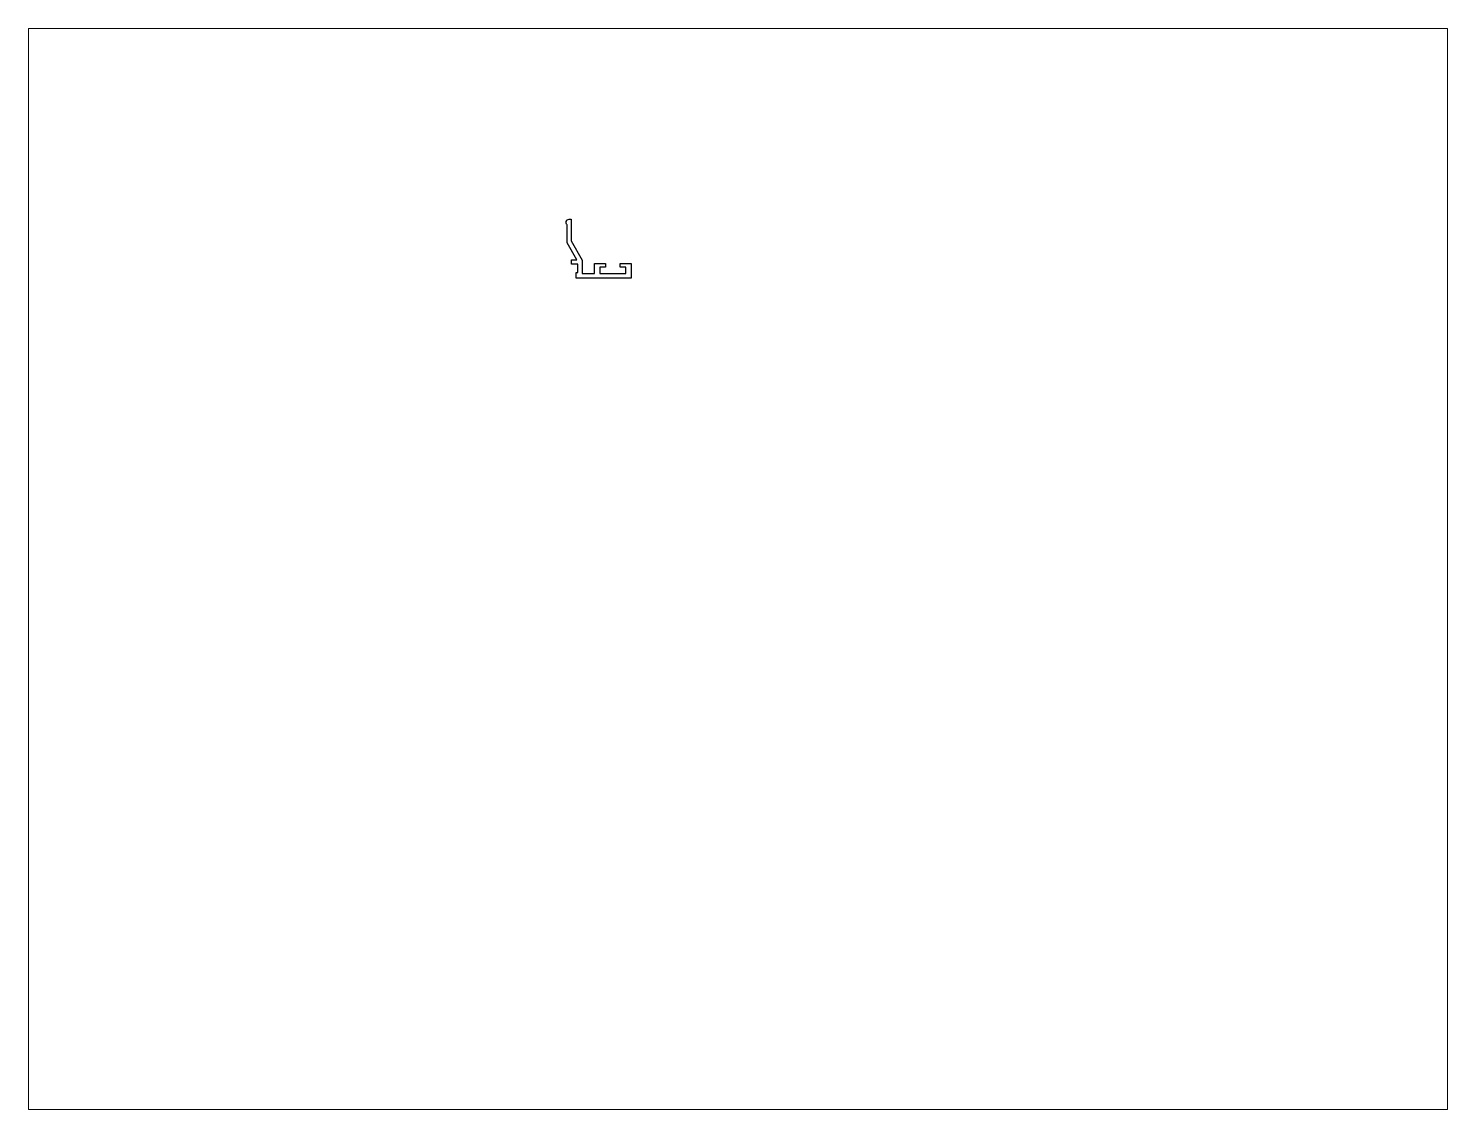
# Paper-space layout 'Layout1' of a CAD drawing. Extents: x 27 to 240, y 20 to 183.
# The model-space entities are those that its viewports show. They can reach past a viewport. Long polylines and large blocks are cut down to what shows.
import ezdxf

# ---------------------------------------------------------------- set-up
doc = ezdxf.new("R2010")
doc.units = 0
doc.header["$LTSCALE"] = 15
doc.layers.get('0').update_dxf_attribs({"linetype": 'CONTINUOUS'})
doc.layers.add('ANA', color=220, linetype='CONTINUOUS')

msp = doc.modelspace()

# ---------------------------------------------------------------- linework, layer by layer
at = {"layer": 'ANA', "color": 0}
msp.add_lwpolyline([(148.18, 214.27), (148.18, 210.65), (151.48, 210.65), (151.48, 213.35), (154.48, 213.35), (154.48, 212.35), (152.98, 212.35), (152.98, 210.65), (159.98, 210.65), (159.98, 212.35), (158.48, 212.35), (158.48, 213.35), (161.48, 213.35), (161.48, 209.35), (146.48, 209.35), (146.48, 210.85), (146.98, 210.85), (146.98, 213.15), (145.28, 213.15), (145.28, 214.35), (146.74, 214.35), (144.08, 218.98), (144.08, 223.84, -0.652206), (144.58, 225.35), (145.18, 225.35), (145.18, 219.47)], format="xyb", close=True, dxfattribs=at)

psp = doc.layouts.get("Layout1")

# ---------------------------------------------------------------- viewports
at = {"layer": '0', "color": 0, "linetype": 'BYBLOCK', "ltscale": 0.05}
psp.add_viewport(center=(133.35, 101.6), size=(213.36, 162.56), view_center_point=(190.51, 130.3), view_height=293.8955, dxfattribs=at)

doc.saveas('drawing.dxf')
